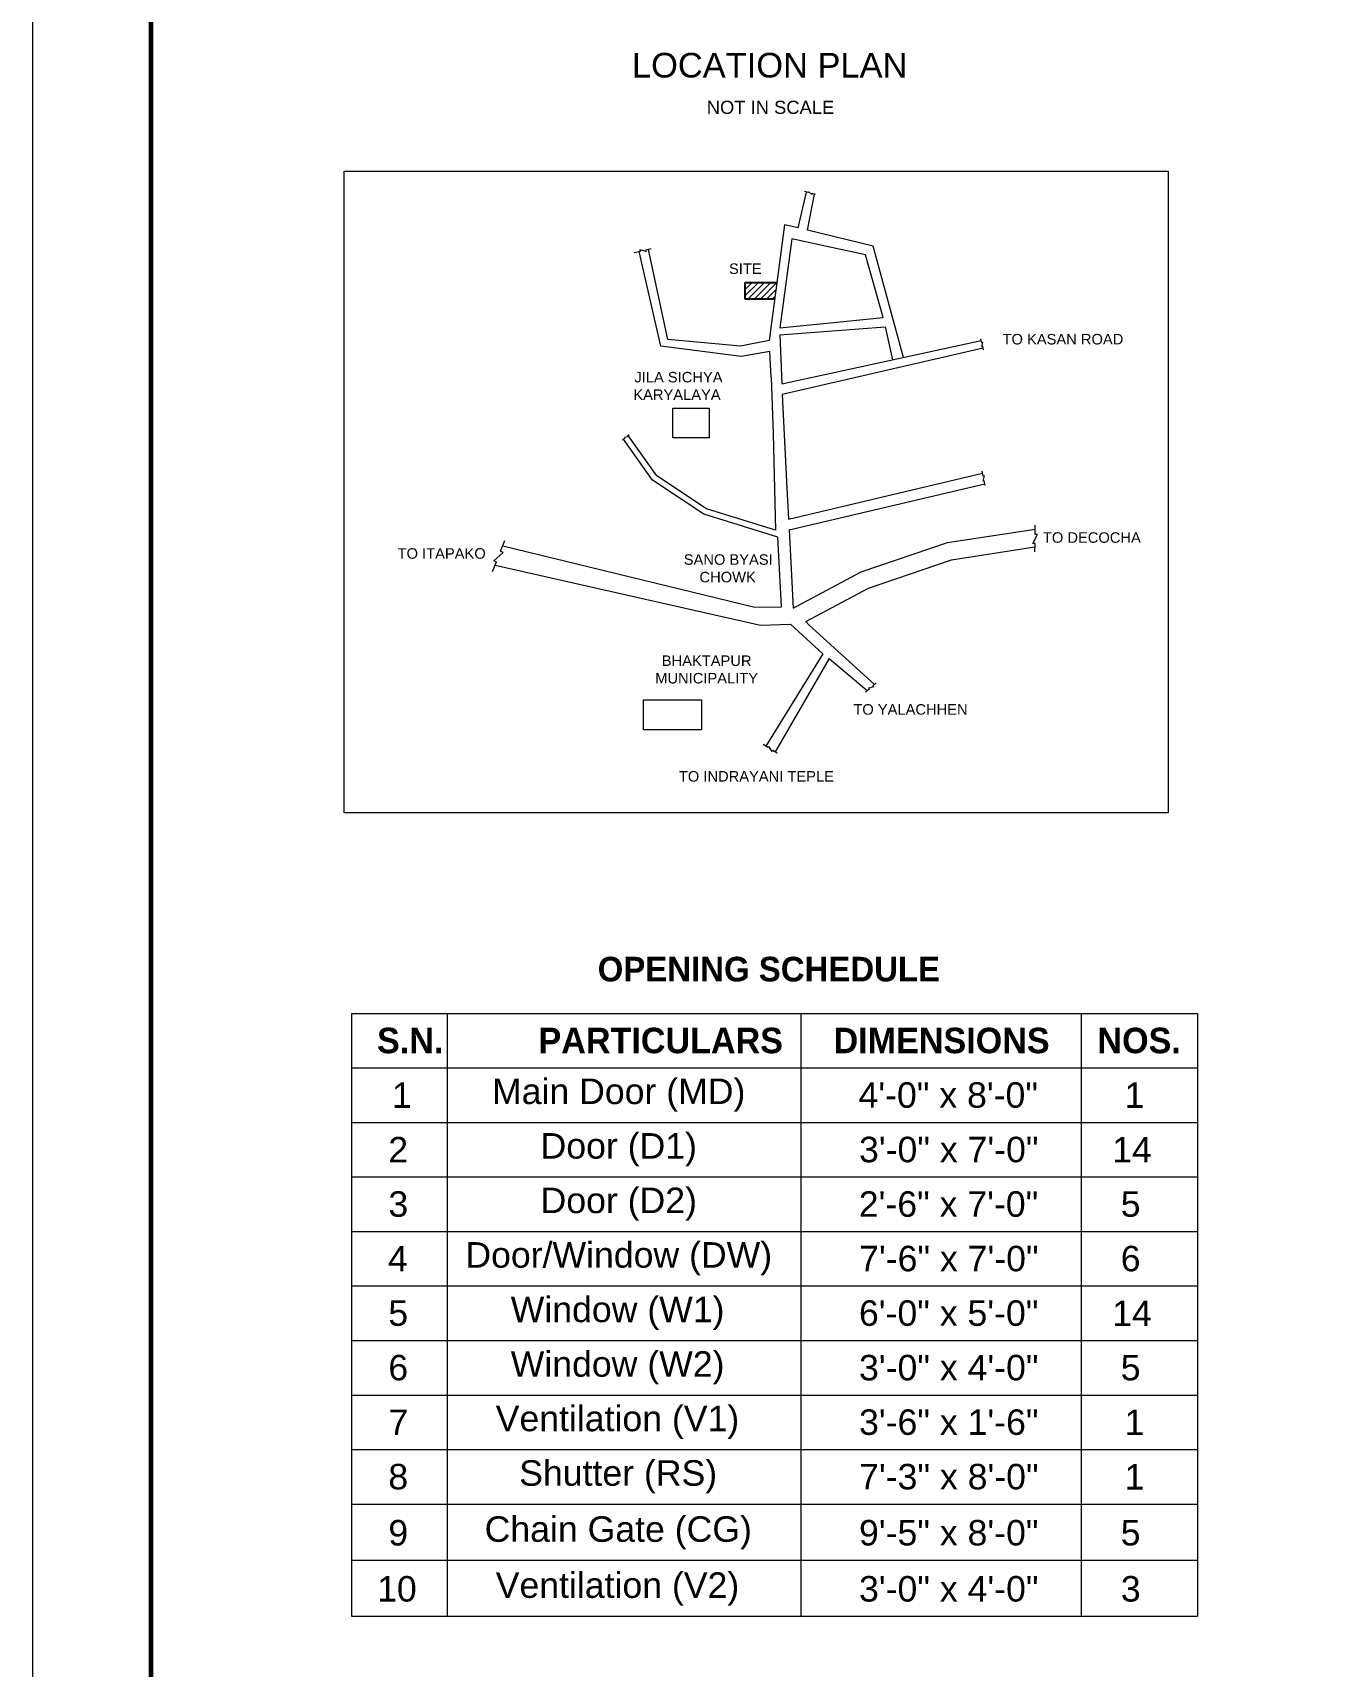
# Model space of a CAD drawing. Header units: inches. Extents: x -12071822 to 12321209, y -1222525 to 1319227.
# Drawn here: x 115797 to 116359, y 36912 to 37628 of the extents above; entities that cross this region are included whole.
import ezdxf

# ---------------------------------------------------------------- set-up
doc = ezdxf.new("R2010")
doc.units = ezdxf.units.IN
doc.header["$MEASUREMENT"] = 0
for name, color, linetype, lineweight in [('BORDER', 7, 'Continuous', 60), ('DIM', 6, 'Continuous', 9), ('TEXT', 255, 'Continuous', 35), ('Window', 3, 'Continuous', 0), ('Windows', 151, 'Continuous', 15)]:
    doc.layers.add(name, color=color, linetype=linetype, lineweight=lineweight)
doc.styles.get("Standard").update_dxf_attribs({"font": 'arial.ttf'})

msp = doc.modelspace()

# ---------------------------------------------------------------- hatches: boundary and pattern name
at = {"layer": 'Windows', "transparency": 33554687}
h = msp.add_hatch(dxfattribs=at)
h.set_pattern_fill('ANSI31', color=256, scale=15.36)
h.set_pattern_definition([(45, (-12528.7081, 19292.1122), (-1.35764502, 1.35764502), [])])
h.paths.add_polyline_path([(116123.19, 37518.69), (116109.32, 37518.69), (116109.32, 37511.39), (116122.22, 37511.39)])

# ---------------------------------------------------------------- linework, layer by layer
at = {"layer": 'BORDER'}
msp.add_lwpolyline([(118911.89, 38291.59), (118911.89, 36200.74), (115849.06, 36200.74), (115849.06, 38291.59)], close=True, dxfattribs=at)
at = {"layer": 'DIM'}
for p, q in [((115936.78, 37198.3), (116307.64, 37198.3)), ((115936.78, 37198.3), (115936.78, 37150.51)), ((115978.78, 37198.3), (115978.78, 37150.51)), ((116133.79, 37198.3), (116133.79, 37150.51)), ((116256.66, 37198.3), (116256.66, 37150.51)), ((116307.64, 37198.3), (116307.64, 37150.51)), ((115936.78, 37174.41), (116307.64, 37174.41)), ((115936.78, 37150.51), (115936.78, 36934.07)), ((115936.78, 37150.51), (116307.64, 37150.51)), ((115978.78, 37150.51), (115978.78, 36934.07)), ((116133.79, 37150.51), (116133.79, 36934.07)), ((116256.66, 37150.51), (116256.66, 36934.07)), ((116307.64, 37150.51), (116307.64, 36934.07)), ((115936.78, 37126.61), (116307.64, 37126.61)), ((115936.78, 37102.72), (116307.64, 37102.72)), ((115936.78, 37078.82), (116307.64, 37078.82)), ((115936.78, 37054.92), (116307.64, 37054.92)), ((115936.78, 37031.02), (116307.64, 37031.02)), ((115936.78, 37007.13), (116307.64, 37007.13)), ((115936.78, 36983.23), (116307.64, 36983.23)), ((115936.78, 36958.65), (116307.64, 36958.65)), ((115936.78, 36934.07), (116307.64, 36934.07))]:
    msp.add_line(p, q, dxfattribs=at)
at = {"layer": 'Window'}
msp.add_lwpolyline([(118963.89, 38343.59), (118963.89, 36148.74), (115797.06, 36148.74), (115797.06, 38343.59)], close=True, dxfattribs=at)
at = {"layer": 'Windows'}
for p, q in [((116132.5, 37542.53), (116136.22, 37558.24)), ((116137.07, 37558.02), (116135.37, 37558.46)), ((116136.64, 37541.53), (116139.65, 37557.35)), ((116137.17, 37558.43), (116137.07, 37558.02)), ((116138.59, 37557.19), (116137.17, 37558.43)), ((116138.69, 37557.6), (116138.59, 37557.19)), ((116140.2, 37557.21), (116138.69, 37557.6)), ((116063.29, 37532.29), (116060.67, 37531.67)), ((116063.14, 37532.91), (116063.29, 37532.29)), ((116065.95, 37532.25), (116063.14, 37532.91)), ((116068.11, 37533.43), (116065.8, 37532.88)), ((116065.8, 37532.88), (116065.95, 37532.25)), ((116213.05, 37492.26), (116212.66, 37493.98)), ((116213.02, 37490.53), (116213.46, 37492.36)), ((116213.43, 37490.62), (116213.02, 37490.53)), ((116213.46, 37492.36), (116213.05, 37492.26)), ((116213.77, 37489.11), (116213.43, 37490.62)), ((116056.57, 37450.41), (116055.5, 37449.61)), ((116057.78, 37450.93), (116056.38, 37450.67)), ((116056.38, 37450.67), (116056.57, 37450.41)), ((116058.53, 37451.89), (116057.59, 37451.18)), ((116057.59, 37451.18), (116057.78, 37450.93)), ((116128.34, 37414.95), (116213.36, 37435.01)), ((116213.63, 37433.8), (116213.13, 37436.02)), ((116213.59, 37431.56), (116214.16, 37433.92)), ((116214.16, 37433.92), (116213.63, 37433.8)), ((116128.58, 37410.19), (116214.4, 37430.44)), ((116214.12, 37431.68), (116213.59, 37431.56)), ((116214.56, 37429.73), (116214.12, 37431.68)), ((116236.4, 37408.16), (116236.44, 37412.26)), ((116002.15, 37400.82), (116004.04, 37405.62)), ((116235.38, 37404.25), (116237.38, 37408.15)), ((116237.38, 37408.15), (116236.4, 37408.16)), ((115999.19, 37396.67), (116003.29, 37400.37)), ((116003.29, 37400.37), (116002.15, 37400.82)), ((116236.36, 37404.24), (116235.38, 37404.25)), ((116236.32, 37400.63), (116236.36, 37404.24)), ((115998.66, 37391.98), (116000.33, 37396.22)), ((116000.33, 37396.22), (115999.19, 37396.67)), ((116137.24, 37368.61), (116166.04, 37342.48)), ((116146.16, 37353.79), (116122.41, 37312.97)), ((116146.16, 37353.79), (116162.86, 37339.76)), ((116163.69, 37340.47), (116162.01, 37339.03)), ((116165.64, 37341.45), (116163.35, 37340.87)), ((116163.35, 37340.87), (116163.69, 37340.47)), ((116166.78, 37343.12), (116165.29, 37341.85)), ((116165.29, 37341.85), (116165.64, 37341.45)), ((116119.41, 37314.82), (116117.27, 37316.14)), ((116119.73, 37315.33), (116119.41, 37314.82)), ((116121.15, 37313.04), (116119.73, 37315.33)), ((116121.46, 37313.55), (116121.15, 37313.04)), ((116123.36, 37312.39), (116121.46, 37313.55))]:
    msp.add_line(p, q, dxfattribs=at)
at = {"layer": 'Windows', "lineweight": -2}
for p, q in [((116109.32, 37511.39), (116109.32, 37518.69)), ((116109.32, 37518.69), (116123.19, 37518.69)), ((116122.22, 37511.39), (116109.32, 37511.39))]:
    msp.add_line(p, q, dxfattribs=at)
at = {"layer": 'Windows'}
for points in [[(115933.64, 37567.43), (116294.66, 37567.43), (116294.66, 37286.24), (115933.64, 37286.24)], [(116077.68, 37463.49), (116093.55, 37463.49), (116093.55, 37450.55), (116077.68, 37450.55)], [(116064.84, 37335.73), (116090.19, 37335.73), (116090.19, 37322.65), (116064.84, 37322.65)]]:
    msp.add_lwpolyline(points, close=True, dxfattribs=at)
for points in [[(116132.5, 37542.53), (116126.57, 37543.97), (116119.79, 37493.25), (116107.28, 37490.73), (116075.39, 37493.62), (116066.96, 37533.15)], [(116178.65, 37485.8), (116165.42, 37534.56), (116136.64, 37541.53)], [(116129.83, 37537.82), (116124.54, 37498.8), (116140.75, 37500.4)], [(116143.14, 37534.88), (116129.83, 37537.82)], [(116140.75, 37500.4), (116169.79, 37503.27), (116162.1, 37530.71), (116143.14, 37534.88)], [(116120.69, 37477.13), (116120.07, 37488.34), (116107.6, 37486.2), (116072.36, 37490.75), (116062.8, 37532.17)], [(116124.46, 37495.67), (116170.75, 37499.15), (116173.87, 37484.76)], [(116124.46, 37495.67), (116125.44, 37474.26)], [(116125.44, 37474.26), (116212.83, 37493.22)], [(116213.6, 37489.87), (116125.54, 37469.54), (116127.5, 37431.46)], [(116120.69, 37477.13), (116121.59, 37452.36), (116122.57, 37410.03), (116092.34, 37419.49), (116070.54, 37433.88), (116058.06, 37451.54)], [(116003.09, 37403.22), (116113.61, 37376.28), (116125.26, 37376.43), (116123.71, 37407.02), (116091.24, 37417.17), (116068.75, 37432.02), (116056.04, 37450.01)], [(116127.5, 37431.46), (116128.34, 37414.95)], [(116128.58, 37410.19), (116130.34, 37375.84), (116160.23, 37391.81), (116197.98, 37404.63), (116236.42, 37410.57)], [(116137.24, 37368.61), (116135.97, 37370.08), (116163.31, 37384.69), (116199.81, 37397.09), (116236.34, 37402.74)], [(115999.73, 37394.7), (116116.12, 37368.49), (116129.15, 37368.93), (116143.4, 37355.83), (116118.34, 37315.48)]]:
    msp.add_lwpolyline(points, dxfattribs=at)

# ---------------------------------------------------------------- texts
at = {"layer": 'DIM', "char_height": 11.178, "attachment_point": 4}
for s, width, insert in [('\\pi2.42037;{\\fCentury Gothic|b1|i0|c0|p34;S.N.}', 31.8625, (115945.57, 37186.35)), ('\\pi28.58633;{\\fCentury Gothic|b1|i0|c0|p34;PARTICULARS}', 152.8734, (115990.17, 37186.35)), ('\\pi8.15993;{\\fCentury Gothic|b1|i0|c0|p34;DIMENSIONS}', 108.2667, (116139.92, 37186.35)), ('\\pi-1.45127;{\\fCentury Gothic|b1|i0|c0|p34;NOS.}', 31.8625, (116265.18, 37186.35)), ('\\pi21.77046;Main Door (MD)', 152.8734, (115976.61, 37162.46)), ('\\pi15.26197;4\'-0" x 8\'-0"', 108.2667, (116143.74, 37162.46)), ('\\pi13.87254;1', 31.8625, (115940.69, 37162.46)), ('\\pi13.87254;1', 31.8625, (116261.7, 37162.46)), ('\\pi12.22939;2', 31.8625, (115940.69, 37138.56)), ('\\pi43.04755;Door (D1)', 152.8734, (115976.61, 37138.56)), ('\\pi15.49072;3\'-0" x 7\'-0"', 108.2667, (116143.74, 37138.56)), ('\\pi8.47416;14', 31.8625, (116261.7, 37138.56)), ('\\pi12.27132;3', 31.8625, (115940.69, 37114.66)), ('\\pi43.04755;Door (D2)', 152.8734, (115976.61, 37114.66)), ('\\pi15.3916;2\'-6" x 7\'-0"', 108.2667, (116143.74, 37114.66)), ('\\pi12.22557;5', 31.8625, (116261.7, 37114.66)), ('\\pi10.0816;Door/Window (DW)', 152.8734, (115976.61, 37090.77)), ('\\pi12.06545;4', 31.8625, (115940.69, 37090.77)), ('\\pi15.53265;7\'-6" x 7\'-0"', 108.2667, (116143.74, 37090.77)), ('\\pi12.24082;6', 31.8625, (116261.7, 37090.77)), ('\\pi12.22557;5', 31.8625, (115940.69, 37066.87)), ('\\pi29.96334;Window (W1)', 152.8734, (115976.61, 37066.87)), ('\\pi15.45641;6\'-0" x 5\'-0"', 108.2667, (116143.74, 37066.87)), ('\\pi8.47416;14', 31.8625, (116261.7, 37066.87)), ('\\pi12.24082;6', 31.8625, (115940.69, 37042.97)), ('\\pi29.96334;Window (W2)', 152.8734, (115976.61, 37042.97)), ('\\pi15.49072;3\'-0" x 4\'-0"', 108.2667, (116143.74, 37042.97)), ('\\pi12.22557;5', 31.8625, (116261.7, 37042.97)), ('\\pi23.37168;Ventilation (V1)', 152.8734, (115976.61, 37019.08)), ('\\pi12.31326;7', 31.8625, (115940.69, 37019.08)), ('\\pi15.49072;3\'-6" x 1\'-6"', 108.2667, (116143.74, 37019.08)), ('\\pi13.87254;1', 31.8625, (116261.7, 37019.08)), ('\\pi12.24845;8', 31.8625, (115940.69, 36995.18)), ('\\pi33.68045;Shutter (RS)', 152.8734, (115976.61, 36995.18)), ('\\pi15.53265;7\'-3" x 8\'-0"', 108.2667, (116143.74, 36995.18)), ('\\pi13.87254;1', 31.8625, (116261.7, 36995.18)), ('\\pi12.25607;9', 31.8625, (115940.69, 36970.6)), ('\\pi18.52991;Chain Gate (CG)', 152.8734, (115976.61, 36970.6)), ('\\pi15.48691;9\'-5" x 8\'-0"', 108.2667, (116143.74, 36970.6)), ('\\pi12.22557;5', 31.8625, (116261.7, 36970.6)), ('\\pi23.37168;Ventilation (V2)', 152.8734, (115976.61, 36946.02)), ('10', 31.8625, (115948.02, 36946.02)), ('\\pi15.49072;3\'-0" x 4\'-0"', 108.2667, (116143.74, 36946.02)), ('\\pi12.27132;3', 31.8625, (116261.7, 36946.02))]:
    msp.add_mtext_dynamic_manual_height_columns(s, width=width, gutter_width=0.0531, heights=[15.93], dxfattribs=dict(at, insert=insert))
at = {"layer": 'TEXT', "attachment_point": 1}
for s, width, gutter_width, heights, insert, char_height in [('\\pi87.83618;LOCATION PLAN', 294.0598, 2.7, [45.45], (115971.88, 37619.29), 10.8), ('\\pi90.20106;NOT IN SCALE', 235.2478, 2.16, [36.36], (116002.29, 37598.3), 5.76), ('\\pi87.26258;SITE', 188.1983, 1.73, [29.09], (116014.98, 37527), 4.608), ('\\pi67.8766;TO KASAN ROAD', 188.1983, 1.73, [29.09], (116154.26, 37496.09), 4.608), ('\\pi73.88178; JILA SICHYA\\P\\pi75.18779;KARYALAYA', 188.1983, 1.73, [29.09], (115985.11, 37479.46), 4.608), ('\\pi72.71092;TO DECOCHA', 188.1983, 1.73, [29.09], (116167.11, 37409.16), 4.608), ('\\pi75.00391;TO ITAPAKO', 188.1983, 1.73, [29.09], (115882, 37402.19), 4.608), ('\\pi75.03535;SANO BYASI\\P\\pi81.92849;CHOWK', 188.1983, 1.73, [29.09], (116007.38, 37399.52), 4.608), ('\\pi74.70216;BHAKTAPUR\\P\\pi71.82924;MUNICIPALITY', 188.1983, 1.73, [29.09], (115998.08, 37355.19), 4.608), ('\\pi69.39951;TO YALACHHEN', 188.1983, 1.73, [29.09], (116087.35, 37333.83), 4.608), ('\\pi60.36581;TO INDRAYANI TEPLE', 188.1983, 1.73, [29.09], (116019.91, 37304.51), 4.608), ('\\pi169.70413;{\\fCentury Gothic|b1|i0|c0|p34;OPENING SCHEDULE}', 482.3633, 0.077, [46.18], (115874.98, 37223.1), 10.8)]:
    msp.add_mtext_dynamic_manual_height_columns(s, width=width, gutter_width=gutter_width, heights=heights, dxfattribs=dict(at, insert=insert, char_height=char_height))

doc.saveas('drawing.dxf')
